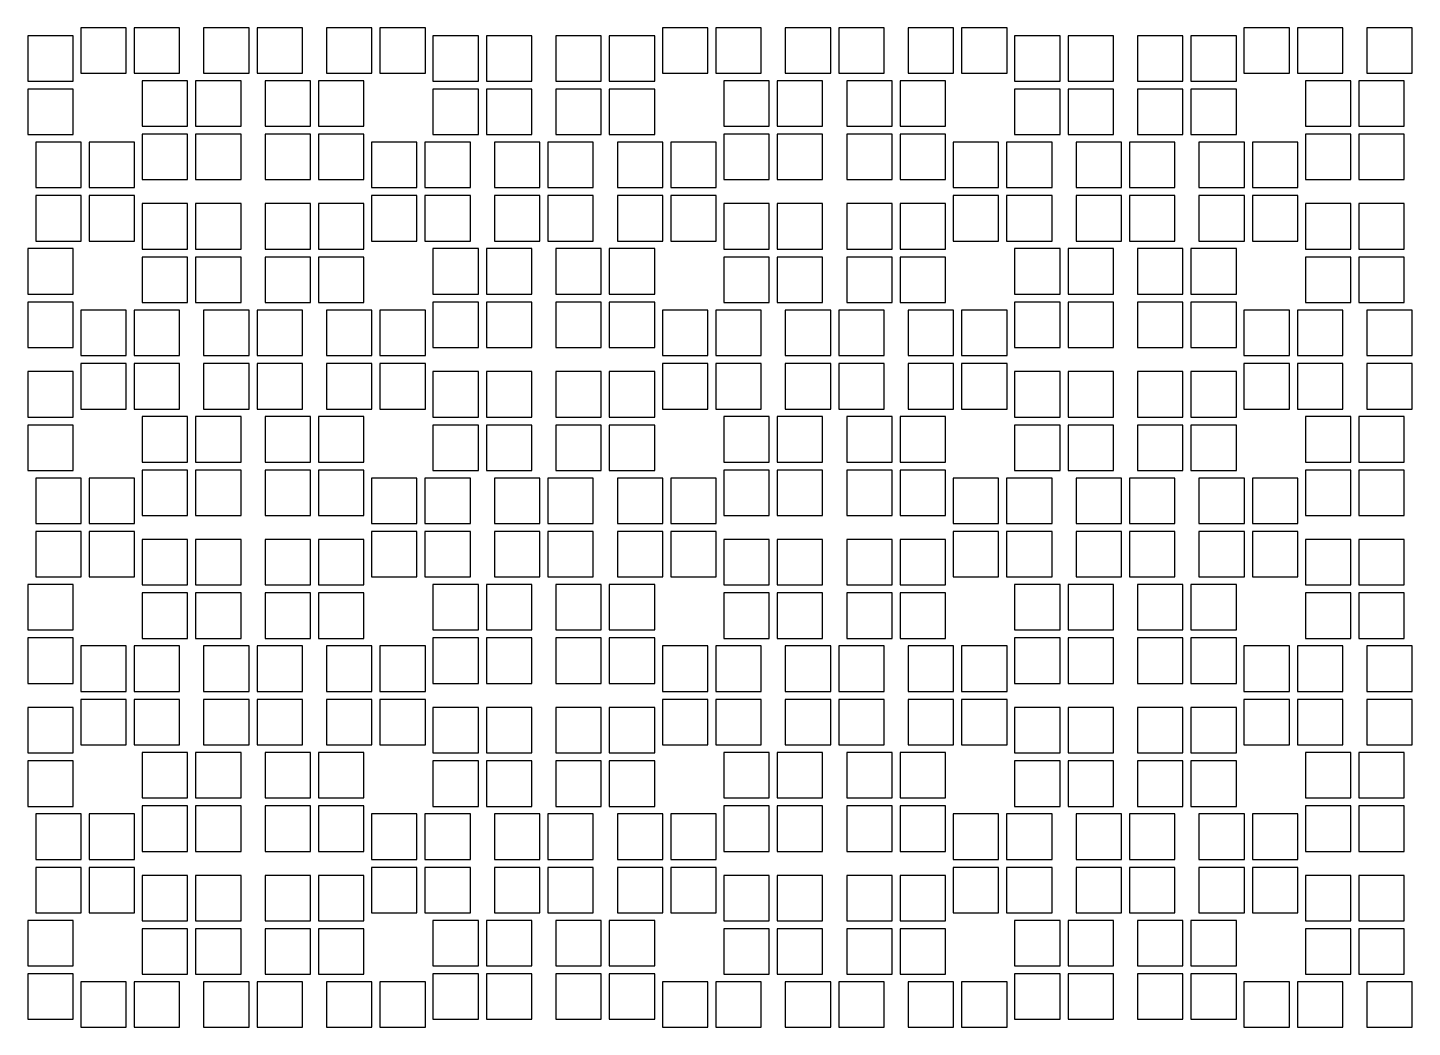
# Model space of a CAD drawing. Header units: millimetres. Extents: x -49 to 54, y -38 to 38.
# Drawn here: x -23.26 to 2.65, y -1.5 to 17.21 of the extents above; entities that cross this region are included whole.
import ezdxf

# ---------------------------------------------------------------- set-up
doc = ezdxf.new("R2010")
doc.units = ezdxf.units.MM

msp = doc.modelspace()

# ---------------------------------------------------------------- linework, layer by layer
for points in [[(-22.2715, 16.3552), (-21.4215, 16.3552), (-21.4215, 17.2052), (-22.2715, 17.2052), (-22.2715, 16.3552)], [(-21.2715, 16.3552), (-20.4215, 16.3552), (-20.4215, 17.2052), (-21.2715, 17.2052), (-21.2715, 16.3552)], [(-19.9715, 16.3552), (-19.1215, 16.3552), (-19.1215, 17.2052), (-19.9715, 17.2052), (-19.9715, 16.3552)], [(-18.9715, 16.3552), (-18.1215, 16.3552), (-18.1215, 17.2052), (-18.9715, 17.2052), (-18.9715, 16.3552)], [(-17.6715, 16.3552), (-16.8215, 16.3552), (-16.8215, 17.2052), (-17.6715, 17.2052), (-17.6715, 16.3552)], [(-16.6715, 16.3552), (-15.8215, 16.3552), (-15.8215, 17.2052), (-16.6715, 17.2052), (-16.6715, 16.3552)], [(-11.3878, 16.3552), (-10.5378, 16.3552), (-10.5378, 17.2052), (-11.3878, 17.2052), (-11.3878, 16.3552)], [(-10.3878, 16.3552), (-9.5378, 16.3552), (-9.5378, 17.2052), (-10.3878, 17.2052), (-10.3878, 16.3552)], [(-9.0878, 16.3552), (-8.2378, 16.3552), (-8.2378, 17.2052), (-9.0878, 17.2052), (-9.0878, 16.3552)], [(-8.0878, 16.3552), (-7.2378, 16.3552), (-7.2378, 17.2052), (-8.0878, 17.2052), (-8.0878, 16.3552)], [(-6.7878, 16.3552), (-5.9378, 16.3552), (-5.9378, 17.2052), (-6.7878, 17.2052), (-6.7878, 16.3552)], [(-5.7878, 16.3552), (-4.9378, 16.3552), (-4.9378, 17.2052), (-5.7878, 17.2052), (-5.7878, 16.3552)], [(-0.5041, 16.3552), (0.3459, 16.3552), (0.3459, 17.2052), (-0.5041, 17.2052), (-0.5041, 16.3552)], [(0.4959, 16.3552), (1.3459, 16.3552), (1.3459, 17.2052), (0.4959, 17.2052), (0.4959, 16.3552)], [(1.7959, 16.3552), (2.6459, 16.3552), (2.6459, 17.2052), (1.7959, 17.2052), (1.7959, 16.3552)], [(-23.2634, 16.2052), (-22.4134, 16.2052), (-22.4134, 17.0552), (-23.2634, 17.0552), (-23.2634, 16.2052)], [(-15.6796, 16.2052), (-14.8296, 16.2052), (-14.8296, 17.0552), (-15.6796, 17.0552), (-15.6796, 16.2052)], [(-14.6796, 16.2052), (-13.8296, 16.2052), (-13.8296, 17.0552), (-14.6796, 17.0552), (-14.6796, 16.2052)], [(-13.3796, 16.2052), (-12.5296, 16.2052), (-12.5296, 17.0552), (-13.3796, 17.0552), (-13.3796, 16.2052)], [(-12.3796, 16.2052), (-11.5296, 16.2052), (-11.5296, 17.0552), (-12.3796, 17.0552), (-12.3796, 16.2052)], [(-4.7959, 16.2052), (-3.9459, 16.2052), (-3.9459, 17.0552), (-4.7959, 17.0552), (-4.7959, 16.2052)], [(-3.7959, 16.2052), (-2.9459, 16.2052), (-2.9459, 17.0552), (-3.7959, 17.0552), (-3.7959, 16.2052)], [(-2.4959, 16.2052), (-1.6459, 16.2052), (-1.6459, 17.0552), (-2.4959, 17.0552), (-2.4959, 16.2052)], [(-1.4959, 16.2052), (-0.6459, 16.2052), (-0.6459, 17.0552), (-1.4959, 17.0552), (-1.4959, 16.2052)], [(-21.1215, 15.3634), (-20.2715, 15.3634), (-20.2715, 16.2134), (-21.1215, 16.2134), (-21.1215, 15.3634)], [(-20.1215, 15.3634), (-19.2715, 15.3634), (-19.2715, 16.2134), (-20.1215, 16.2134), (-20.1215, 15.3634)], [(-18.8215, 15.3634), (-17.9715, 15.3634), (-17.9715, 16.2134), (-18.8215, 16.2134), (-18.8215, 15.3634)], [(-17.8215, 15.3634), (-16.9715, 15.3634), (-16.9715, 16.2134), (-17.8215, 16.2134), (-17.8215, 15.3634)], [(-10.2378, 15.3634), (-9.3878, 15.3634), (-9.3878, 16.2134), (-10.2378, 16.2134), (-10.2378, 15.3634)], [(-9.2378, 15.3634), (-8.3878, 15.3634), (-8.3878, 16.2134), (-9.2378, 16.2134), (-9.2378, 15.3634)], [(-7.9378, 15.3634), (-7.0878, 15.3634), (-7.0878, 16.2134), (-7.9378, 16.2134), (-7.9378, 15.3634)], [(-6.9378, 15.3634), (-6.0878, 15.3634), (-6.0878, 16.2134), (-6.9378, 16.2134), (-6.9378, 15.3634)], [(0.6459, 15.3634), (1.4959, 15.3634), (1.4959, 16.2134), (0.6459, 16.2134), (0.6459, 15.3634)], [(1.6459, 15.3634), (2.4959, 15.3634), (2.4959, 16.2134), (1.6459, 16.2134), (1.6459, 15.3634)], [(-23.2634, 15.2052), (-22.4134, 15.2052), (-22.4134, 16.0552), (-23.2634, 16.0552), (-23.2634, 15.2052)], [(-15.6796, 15.2052), (-14.8296, 15.2052), (-14.8296, 16.0552), (-15.6796, 16.0552), (-15.6796, 15.2052)], [(-14.6796, 15.2052), (-13.8296, 15.2052), (-13.8296, 16.0552), (-14.6796, 16.0552), (-14.6796, 15.2052)], [(-13.3796, 15.2052), (-12.5296, 15.2052), (-12.5296, 16.0552), (-13.3796, 16.0552), (-13.3796, 15.2052)], [(-12.3796, 15.2052), (-11.5296, 15.2052), (-11.5296, 16.0552), (-12.3796, 16.0552), (-12.3796, 15.2052)], [(-4.7959, 15.2052), (-3.9459, 15.2052), (-3.9459, 16.0552), (-4.7959, 16.0552), (-4.7959, 15.2052)], [(-3.7959, 15.2052), (-2.9459, 15.2052), (-2.9459, 16.0552), (-3.7959, 16.0552), (-3.7959, 15.2052)], [(-2.4959, 15.2052), (-1.6459, 15.2052), (-1.6459, 16.0552), (-2.4959, 16.0552), (-2.4959, 15.2052)], [(-1.4959, 15.2052), (-0.6459, 15.2052), (-0.6459, 16.0552), (-1.4959, 16.0552), (-1.4959, 15.2052)], [(-23.1134, 14.2134), (-22.2634, 14.2134), (-22.2634, 15.0634), (-23.1134, 15.0634), (-23.1134, 14.2134)], [(-22.1134, 14.2134), (-21.2634, 14.2134), (-21.2634, 15.0634), (-22.1134, 15.0634), (-22.1134, 14.2134)], [(-21.1215, 14.3634), (-20.2715, 14.3634), (-20.2715, 15.2134), (-21.1215, 15.2134), (-21.1215, 14.3634)], [(-20.1215, 14.3634), (-19.2715, 14.3634), (-19.2715, 15.2134), (-20.1215, 15.2134), (-20.1215, 14.3634)], [(-18.8215, 14.3634), (-17.9715, 14.3634), (-17.9715, 15.2134), (-18.8215, 15.2134), (-18.8215, 14.3634)], [(-17.8215, 14.3634), (-16.9715, 14.3634), (-16.9715, 15.2134), (-17.8215, 15.2134), (-17.8215, 14.3634)], [(-16.8296, 14.2134), (-15.9796, 14.2134), (-15.9796, 15.0634), (-16.8296, 15.0634), (-16.8296, 14.2134)], [(-15.8296, 14.2134), (-14.9796, 14.2134), (-14.9796, 15.0634), (-15.8296, 15.0634), (-15.8296, 14.2134)], [(-14.5296, 14.2134), (-13.6796, 14.2134), (-13.6796, 15.0634), (-14.5296, 15.0634), (-14.5296, 14.2134)], [(-13.5296, 14.2134), (-12.6796, 14.2134), (-12.6796, 15.0634), (-13.5296, 15.0634), (-13.5296, 14.2134)], [(-12.2296, 14.2134), (-11.3796, 14.2134), (-11.3796, 15.0634), (-12.2296, 15.0634), (-12.2296, 14.2134)], [(-11.2296, 14.2134), (-10.3796, 14.2134), (-10.3796, 15.0634), (-11.2296, 15.0634), (-11.2296, 14.2134)], [(-10.2378, 14.3634), (-9.3878, 14.3634), (-9.3878, 15.2134), (-10.2378, 15.2134), (-10.2378, 14.3634)], [(-9.2378, 14.3634), (-8.3878, 14.3634), (-8.3878, 15.2134), (-9.2378, 15.2134), (-9.2378, 14.3634)], [(-7.9378, 14.3634), (-7.0878, 14.3634), (-7.0878, 15.2134), (-7.9378, 15.2134), (-7.9378, 14.3634)], [(-6.9378, 14.3634), (-6.0878, 14.3634), (-6.0878, 15.2134), (-6.9378, 15.2134), (-6.9378, 14.3634)], [(-5.9459, 14.2134), (-5.0959, 14.2134), (-5.0959, 15.0634), (-5.9459, 15.0634), (-5.9459, 14.2134)], [(-4.9459, 14.2134), (-4.0959, 14.2134), (-4.0959, 15.0634), (-4.9459, 15.0634), (-4.9459, 14.2134)], [(-3.6459, 14.2134), (-2.7959, 14.2134), (-2.7959, 15.0634), (-3.6459, 15.0634), (-3.6459, 14.2134)], [(-2.6459, 14.2134), (-1.7959, 14.2134), (-1.7959, 15.0634), (-2.6459, 15.0634), (-2.6459, 14.2134)], [(-1.3459, 14.2134), (-0.4959, 14.2134), (-0.4959, 15.0634), (-1.3459, 15.0634), (-1.3459, 14.2134)], [(-0.3459, 14.2134), (0.5041, 14.2134), (0.5041, 15.0634), (-0.3459, 15.0634), (-0.3459, 14.2134)], [(0.6459, 14.3634), (1.4959, 14.3634), (1.4959, 15.2134), (0.6459, 15.2134), (0.6459, 14.3634)], [(1.6459, 14.3634), (2.4959, 14.3634), (2.4959, 15.2134), (1.6459, 15.2134), (1.6459, 14.3634)], [(-23.1134, 13.2134), (-22.2634, 13.2134), (-22.2634, 14.0634), (-23.1134, 14.0634), (-23.1134, 13.2134)], [(-22.1134, 13.2134), (-21.2634, 13.2134), (-21.2634, 14.0634), (-22.1134, 14.0634), (-22.1134, 13.2134)], [(-16.8296, 13.2134), (-15.9796, 13.2134), (-15.9796, 14.0634), (-16.8296, 14.0634), (-16.8296, 13.2134)], [(-15.8296, 13.2134), (-14.9796, 13.2134), (-14.9796, 14.0634), (-15.8296, 14.0634), (-15.8296, 13.2134)], [(-14.5296, 13.2134), (-13.6796, 13.2134), (-13.6796, 14.0634), (-14.5296, 14.0634), (-14.5296, 13.2134)], [(-13.5296, 13.2134), (-12.6796, 13.2134), (-12.6796, 14.0634), (-13.5296, 14.0634), (-13.5296, 13.2134)], [(-12.2296, 13.2134), (-11.3796, 13.2134), (-11.3796, 14.0634), (-12.2296, 14.0634), (-12.2296, 13.2134)], [(-11.2296, 13.2134), (-10.3796, 13.2134), (-10.3796, 14.0634), (-11.2296, 14.0634), (-11.2296, 13.2134)], [(-5.9459, 13.2134), (-5.0959, 13.2134), (-5.0959, 14.0634), (-5.9459, 14.0634), (-5.9459, 13.2134)], [(-4.9459, 13.2134), (-4.0959, 13.2134), (-4.0959, 14.0634), (-4.9459, 14.0634), (-4.9459, 13.2134)], [(-3.6459, 13.2134), (-2.7959, 13.2134), (-2.7959, 14.0634), (-3.6459, 14.0634), (-3.6459, 13.2134)], [(-2.6459, 13.2134), (-1.7959, 13.2134), (-1.7959, 14.0634), (-2.6459, 14.0634), (-2.6459, 13.2134)], [(-1.3459, 13.2134), (-0.4959, 13.2134), (-0.4959, 14.0634), (-1.3459, 14.0634), (-1.3459, 13.2134)], [(-0.3459, 13.2134), (0.5041, 13.2134), (0.5041, 14.0634), (-0.3459, 14.0634), (-0.3459, 13.2134)], [(-21.1215, 13.0634), (-20.2715, 13.0634), (-20.2715, 13.9134), (-21.1215, 13.9134), (-21.1215, 13.0634)], [(-20.1215, 13.0634), (-19.2715, 13.0634), (-19.2715, 13.9134), (-20.1215, 13.9134), (-20.1215, 13.0634)], [(-18.8215, 13.0634), (-17.9715, 13.0634), (-17.9715, 13.9134), (-18.8215, 13.9134), (-18.8215, 13.0634)], [(-17.8215, 13.0634), (-16.9715, 13.0634), (-16.9715, 13.9134), (-17.8215, 13.9134), (-17.8215, 13.0634)], [(-10.2378, 13.0634), (-9.3878, 13.0634), (-9.3878, 13.9134), (-10.2378, 13.9134), (-10.2378, 13.0634)], [(-9.2378, 13.0634), (-8.3878, 13.0634), (-8.3878, 13.9134), (-9.2378, 13.9134), (-9.2378, 13.0634)], [(-7.9378, 13.0634), (-7.0878, 13.0634), (-7.0878, 13.9134), (-7.9378, 13.9134), (-7.9378, 13.0634)], [(-6.9378, 13.0634), (-6.0878, 13.0634), (-6.0878, 13.9134), (-6.9378, 13.9134), (-6.9378, 13.0634)], [(0.6459, 13.0634), (1.4959, 13.0634), (1.4959, 13.9134), (0.6459, 13.9134), (0.6459, 13.0634)], [(1.6459, 13.0634), (2.4959, 13.0634), (2.4959, 13.9134), (1.6459, 13.9134), (1.6459, 13.0634)], [(-23.2634, 12.2215), (-22.4134, 12.2215), (-22.4134, 13.0715), (-23.2634, 13.0715), (-23.2634, 12.2215)], [(-15.6796, 12.2215), (-14.8296, 12.2215), (-14.8296, 13.0715), (-15.6796, 13.0715), (-15.6796, 12.2215)], [(-14.6796, 12.2215), (-13.8296, 12.2215), (-13.8296, 13.0715), (-14.6796, 13.0715), (-14.6796, 12.2215)], [(-13.3796, 12.2215), (-12.5296, 12.2215), (-12.5296, 13.0715), (-13.3796, 13.0715), (-13.3796, 12.2215)], [(-12.3796, 12.2215), (-11.5296, 12.2215), (-11.5296, 13.0715), (-12.3796, 13.0715), (-12.3796, 12.2215)], [(-4.7959, 12.2215), (-3.9459, 12.2215), (-3.9459, 13.0715), (-4.7959, 13.0715), (-4.7959, 12.2215)], [(-3.7959, 12.2215), (-2.9459, 12.2215), (-2.9459, 13.0715), (-3.7959, 13.0715), (-3.7959, 12.2215)], [(-2.4959, 12.2215), (-1.6459, 12.2215), (-1.6459, 13.0715), (-2.4959, 13.0715), (-2.4959, 12.2215)], [(-1.4959, 12.2215), (-0.6459, 12.2215), (-0.6459, 13.0715), (-1.4959, 13.0715), (-1.4959, 12.2215)], [(-21.1215, 12.0634), (-20.2715, 12.0634), (-20.2715, 12.9134), (-21.1215, 12.9134), (-21.1215, 12.0634)], [(-20.1215, 12.0634), (-19.2715, 12.0634), (-19.2715, 12.9134), (-20.1215, 12.9134), (-20.1215, 12.0634)], [(-18.8215, 12.0634), (-17.9715, 12.0634), (-17.9715, 12.9134), (-18.8215, 12.9134), (-18.8215, 12.0634)], [(-17.8215, 12.0634), (-16.9715, 12.0634), (-16.9715, 12.9134), (-17.8215, 12.9134), (-17.8215, 12.0634)], [(-10.2378, 12.0634), (-9.3878, 12.0634), (-9.3878, 12.9134), (-10.2378, 12.9134), (-10.2378, 12.0634)], [(-9.2378, 12.0634), (-8.3878, 12.0634), (-8.3878, 12.9134), (-9.2378, 12.9134), (-9.2378, 12.0634)], [(-7.9378, 12.0634), (-7.0878, 12.0634), (-7.0878, 12.9134), (-7.9378, 12.9134), (-7.9378, 12.0634)], [(-6.9378, 12.0634), (-6.0878, 12.0634), (-6.0878, 12.9134), (-6.9378, 12.9134), (-6.9378, 12.0634)], [(0.6459, 12.0634), (1.4959, 12.0634), (1.4959, 12.9134), (0.6459, 12.9134), (0.6459, 12.0634)], [(1.6459, 12.0634), (2.4959, 12.0634), (2.4959, 12.9134), (1.6459, 12.9134), (1.6459, 12.0634)], [(-23.2634, 11.2215), (-22.4134, 11.2215), (-22.4134, 12.0715), (-23.2634, 12.0715), (-23.2634, 11.2215)], [(-22.2715, 11.0715), (-21.4215, 11.0715), (-21.4215, 11.9215), (-22.2715, 11.9215), (-22.2715, 11.0715)], [(-21.2715, 11.0715), (-20.4215, 11.0715), (-20.4215, 11.9215), (-21.2715, 11.9215), (-21.2715, 11.0715)], [(-19.9715, 11.0715), (-19.1215, 11.0715), (-19.1215, 11.9215), (-19.9715, 11.9215), (-19.9715, 11.0715)], [(-18.9715, 11.0715), (-18.1215, 11.0715), (-18.1215, 11.9215), (-18.9715, 11.9215), (-18.9715, 11.0715)], [(-17.6715, 11.0715), (-16.8215, 11.0715), (-16.8215, 11.9215), (-17.6715, 11.9215), (-17.6715, 11.0715)], [(-16.6715, 11.0715), (-15.8215, 11.0715), (-15.8215, 11.9215), (-16.6715, 11.9215), (-16.6715, 11.0715)], [(-15.6796, 11.2215), (-14.8296, 11.2215), (-14.8296, 12.0715), (-15.6796, 12.0715), (-15.6796, 11.2215)], [(-14.6796, 11.2215), (-13.8296, 11.2215), (-13.8296, 12.0715), (-14.6796, 12.0715), (-14.6796, 11.2215)], [(-13.3796, 11.2215), (-12.5296, 11.2215), (-12.5296, 12.0715), (-13.3796, 12.0715), (-13.3796, 11.2215)], [(-12.3796, 11.2215), (-11.5296, 11.2215), (-11.5296, 12.0715), (-12.3796, 12.0715), (-12.3796, 11.2215)], [(-11.3878, 11.0715), (-10.5378, 11.0715), (-10.5378, 11.9215), (-11.3878, 11.9215), (-11.3878, 11.0715)], [(-10.3878, 11.0715), (-9.5378, 11.0715), (-9.5378, 11.9215), (-10.3878, 11.9215), (-10.3878, 11.0715)], [(-9.0878, 11.0715), (-8.2378, 11.0715), (-8.2378, 11.9215), (-9.0878, 11.9215), (-9.0878, 11.0715)], [(-8.0878, 11.0715), (-7.2378, 11.0715), (-7.2378, 11.9215), (-8.0878, 11.9215), (-8.0878, 11.0715)], [(-6.7878, 11.0715), (-5.9378, 11.0715), (-5.9378, 11.9215), (-6.7878, 11.9215), (-6.7878, 11.0715)], [(-5.7878, 11.0715), (-4.9378, 11.0715), (-4.9378, 11.9215), (-5.7878, 11.9215), (-5.7878, 11.0715)], [(-4.7959, 11.2215), (-3.9459, 11.2215), (-3.9459, 12.0715), (-4.7959, 12.0715), (-4.7959, 11.2215)], [(-3.7959, 11.2215), (-2.9459, 11.2215), (-2.9459, 12.0715), (-3.7959, 12.0715), (-3.7959, 11.2215)], [(-2.4959, 11.2215), (-1.6459, 11.2215), (-1.6459, 12.0715), (-2.4959, 12.0715), (-2.4959, 11.2215)], [(-1.4959, 11.2215), (-0.6459, 11.2215), (-0.6459, 12.0715), (-1.4959, 12.0715), (-1.4959, 11.2215)], [(-0.5041, 11.0715), (0.3459, 11.0715), (0.3459, 11.9215), (-0.5041, 11.9215), (-0.5041, 11.0715)], [(0.4959, 11.0715), (1.3459, 11.0715), (1.3459, 11.9215), (0.4959, 11.9215), (0.4959, 11.0715)], [(1.7959, 11.0715), (2.6459, 11.0715), (2.6459, 11.9215), (1.7959, 11.9215), (1.7959, 11.0715)], [(-22.2715, 10.0715), (-21.4215, 10.0715), (-21.4215, 10.9215), (-22.2715, 10.9215), (-22.2715, 10.0715)], [(-21.2715, 10.0715), (-20.4215, 10.0715), (-20.4215, 10.9215), (-21.2715, 10.9215), (-21.2715, 10.0715)], [(-19.9715, 10.0715), (-19.1215, 10.0715), (-19.1215, 10.9215), (-19.9715, 10.9215), (-19.9715, 10.0715)], [(-18.9715, 10.0715), (-18.1215, 10.0715), (-18.1215, 10.9215), (-18.9715, 10.9215), (-18.9715, 10.0715)], [(-17.6715, 10.0715), (-16.8215, 10.0715), (-16.8215, 10.9215), (-17.6715, 10.9215), (-17.6715, 10.0715)], [(-16.6715, 10.0715), (-15.8215, 10.0715), (-15.8215, 10.9215), (-16.6715, 10.9215), (-16.6715, 10.0715)], [(-11.3878, 10.0715), (-10.5378, 10.0715), (-10.5378, 10.9215), (-11.3878, 10.9215), (-11.3878, 10.0715)], [(-10.3878, 10.0715), (-9.5378, 10.0715), (-9.5378, 10.9215), (-10.3878, 10.9215), (-10.3878, 10.0715)], [(-9.0878, 10.0715), (-8.2378, 10.0715), (-8.2378, 10.9215), (-9.0878, 10.9215), (-9.0878, 10.0715)], [(-8.0878, 10.0715), (-7.2378, 10.0715), (-7.2378, 10.9215), (-8.0878, 10.9215), (-8.0878, 10.0715)], [(-6.7878, 10.0715), (-5.9378, 10.0715), (-5.9378, 10.9215), (-6.7878, 10.9215), (-6.7878, 10.0715)], [(-5.7878, 10.0715), (-4.9378, 10.0715), (-4.9378, 10.9215), (-5.7878, 10.9215), (-5.7878, 10.0715)], [(-0.5041, 10.0715), (0.3459, 10.0715), (0.3459, 10.9215), (-0.5041, 10.9215), (-0.5041, 10.0715)], [(0.4959, 10.0715), (1.3459, 10.0715), (1.3459, 10.9215), (0.4959, 10.9215), (0.4959, 10.0715)], [(1.7959, 10.0715), (2.6459, 10.0715), (2.6459, 10.9215), (1.7959, 10.9215), (1.7959, 10.0715)], [(-23.2634, 9.9215), (-22.4134, 9.9215), (-22.4134, 10.7715), (-23.2634, 10.7715), (-23.2634, 9.9215)], [(-15.6796, 9.9215), (-14.8296, 9.9215), (-14.8296, 10.7715), (-15.6796, 10.7715), (-15.6796, 9.9215)], [(-14.6796, 9.9215), (-13.8296, 9.9215), (-13.8296, 10.7715), (-14.6796, 10.7715), (-14.6796, 9.9215)], [(-13.3796, 9.9215), (-12.5296, 9.9215), (-12.5296, 10.7715), (-13.3796, 10.7715), (-13.3796, 9.9215)], [(-12.3796, 9.9215), (-11.5296, 9.9215), (-11.5296, 10.7715), (-12.3796, 10.7715), (-12.3796, 9.9215)], [(-4.7959, 9.9215), (-3.9459, 9.9215), (-3.9459, 10.7715), (-4.7959, 10.7715), (-4.7959, 9.9215)], [(-3.7959, 9.9215), (-2.9459, 9.9215), (-2.9459, 10.7715), (-3.7959, 10.7715), (-3.7959, 9.9215)], [(-2.4959, 9.9215), (-1.6459, 9.9215), (-1.6459, 10.7715), (-2.4959, 10.7715), (-2.4959, 9.9215)], [(-1.4959, 9.9215), (-0.6459, 9.9215), (-0.6459, 10.7715), (-1.4959, 10.7715), (-1.4959, 9.9215)], [(-21.1215, 9.0796), (-20.2715, 9.0796), (-20.2715, 9.9296), (-21.1215, 9.9296), (-21.1215, 9.0796)], [(-20.1215, 9.0796), (-19.2715, 9.0796), (-19.2715, 9.9296), (-20.1215, 9.9296), (-20.1215, 9.0796)], [(-18.8215, 9.0796), (-17.9715, 9.0796), (-17.9715, 9.9296), (-18.8215, 9.9296), (-18.8215, 9.0796)], [(-17.8215, 9.0796), (-16.9715, 9.0796), (-16.9715, 9.9296), (-17.8215, 9.9296), (-17.8215, 9.0796)], [(-10.2378, 9.0796), (-9.3878, 9.0796), (-9.3878, 9.9296), (-10.2378, 9.9296), (-10.2378, 9.0796)], [(-9.2378, 9.0796), (-8.3878, 9.0796), (-8.3878, 9.9296), (-9.2378, 9.9296), (-9.2378, 9.0796)], [(-7.9378, 9.0796), (-7.0878, 9.0796), (-7.0878, 9.9296), (-7.9378, 9.9296), (-7.9378, 9.0796)], [(-6.9378, 9.0796), (-6.0878, 9.0796), (-6.0878, 9.9296), (-6.9378, 9.9296), (-6.9378, 9.0796)], [(0.6459, 9.0796), (1.4959, 9.0796), (1.4959, 9.9296), (0.6459, 9.9296), (0.6459, 9.0796)], [(1.6459, 9.0796), (2.4959, 9.0796), (2.4959, 9.9296), (1.6459, 9.9296), (1.6459, 9.0796)], [(-23.2634, 8.9215), (-22.4134, 8.9215), (-22.4134, 9.7715), (-23.2634, 9.7715), (-23.2634, 8.9215)], [(-15.6796, 8.9215), (-14.8296, 8.9215), (-14.8296, 9.7715), (-15.6796, 9.7715), (-15.6796, 8.9215)], [(-14.6796, 8.9215), (-13.8296, 8.9215), (-13.8296, 9.7715), (-14.6796, 9.7715), (-14.6796, 8.9215)], [(-13.3796, 8.9215), (-12.5296, 8.9215), (-12.5296, 9.7715), (-13.3796, 9.7715), (-13.3796, 8.9215)], [(-12.3796, 8.9215), (-11.5296, 8.9215), (-11.5296, 9.7715), (-12.3796, 9.7715), (-12.3796, 8.9215)], [(-4.7959, 8.9215), (-3.9459, 8.9215), (-3.9459, 9.7715), (-4.7959, 9.7715), (-4.7959, 8.9215)], [(-3.7959, 8.9215), (-2.9459, 8.9215), (-2.9459, 9.7715), (-3.7959, 9.7715), (-3.7959, 8.9215)], [(-2.4959, 8.9215), (-1.6459, 8.9215), (-1.6459, 9.7715), (-2.4959, 9.7715), (-2.4959, 8.9215)], [(-1.4959, 8.9215), (-0.6459, 8.9215), (-0.6459, 9.7715), (-1.4959, 9.7715), (-1.4959, 8.9215)], [(-21.1215, 8.0796), (-20.2715, 8.0796), (-20.2715, 8.9296), (-21.1215, 8.9296), (-21.1215, 8.0796)], [(-20.1215, 8.0796), (-19.2715, 8.0796), (-19.2715, 8.9296), (-20.1215, 8.9296), (-20.1215, 8.0796)], [(-18.8215, 8.0796), (-17.9715, 8.0796), (-17.9715, 8.9296), (-18.8215, 8.9296), (-18.8215, 8.0796)], [(-17.8215, 8.0796), (-16.9715, 8.0796), (-16.9715, 8.9296), (-17.8215, 8.9296), (-17.8215, 8.0796)], [(-10.2378, 8.0796), (-9.3878, 8.0796), (-9.3878, 8.9296), (-10.2378, 8.9296), (-10.2378, 8.0796)], [(-9.2378, 8.0796), (-8.3878, 8.0796), (-8.3878, 8.9296), (-9.2378, 8.9296), (-9.2378, 8.0796)], [(-7.9378, 8.0796), (-7.0878, 8.0796), (-7.0878, 8.9296), (-7.9378, 8.9296), (-7.9378, 8.0796)], [(-6.9378, 8.0796), (-6.0878, 8.0796), (-6.0878, 8.9296), (-6.9378, 8.9296), (-6.9378, 8.0796)], [(0.6459, 8.0796), (1.4959, 8.0796), (1.4959, 8.9296), (0.6459, 8.9296), (0.6459, 8.0796)], [(1.6459, 8.0796), (2.4959, 8.0796), (2.4959, 8.9296), (1.6459, 8.9296), (1.6459, 8.0796)], [(-23.1134, 7.9296), (-22.2634, 7.9296), (-22.2634, 8.7796), (-23.1134, 8.7796), (-23.1134, 7.9296)], [(-22.1134, 7.9296), (-21.2634, 7.9296), (-21.2634, 8.7796), (-22.1134, 8.7796), (-22.1134, 7.9296)], [(-16.8296, 7.9296), (-15.9796, 7.9296), (-15.9796, 8.7796), (-16.8296, 8.7796), (-16.8296, 7.9296)], [(-15.8296, 7.9296), (-14.9796, 7.9296), (-14.9796, 8.7796), (-15.8296, 8.7796), (-15.8296, 7.9296)], [(-14.5296, 7.9296), (-13.6796, 7.9296), (-13.6796, 8.7796), (-14.5296, 8.7796), (-14.5296, 7.9296)], [(-13.5296, 7.9296), (-12.6796, 7.9296), (-12.6796, 8.7796), (-13.5296, 8.7796), (-13.5296, 7.9296)], [(-12.2296, 7.9296), (-11.3796, 7.9296), (-11.3796, 8.7796), (-12.2296, 8.7796), (-12.2296, 7.9296)], [(-11.2296, 7.9296), (-10.3796, 7.9296), (-10.3796, 8.7796), (-11.2296, 8.7796), (-11.2296, 7.9296)], [(-5.9459, 7.9296), (-5.0959, 7.9296), (-5.0959, 8.7796), (-5.9459, 8.7796), (-5.9459, 7.9296)], [(-4.9459, 7.9296), (-4.0959, 7.9296), (-4.0959, 8.7796), (-4.9459, 8.7796), (-4.9459, 7.9296)], [(-3.6459, 7.9296), (-2.7959, 7.9296), (-2.7959, 8.7796), (-3.6459, 8.7796), (-3.6459, 7.9296)], [(-2.6459, 7.9296), (-1.7959, 7.9296), (-1.7959, 8.7796), (-2.6459, 8.7796), (-2.6459, 7.9296)], [(-1.3459, 7.9296), (-0.4959, 7.9296), (-0.4959, 8.7796), (-1.3459, 8.7796), (-1.3459, 7.9296)], [(-0.3459, 7.9296), (0.5041, 7.9296), (0.5041, 8.7796), (-0.3459, 8.7796), (-0.3459, 7.9296)], [(-23.1134, 6.9296), (-22.2634, 6.9296), (-22.2634, 7.7796), (-23.1134, 7.7796), (-23.1134, 6.9296)], [(-22.1134, 6.9296), (-21.2634, 6.9296), (-21.2634, 7.7796), (-22.1134, 7.7796), (-22.1134, 6.9296)], [(-16.8296, 6.9296), (-15.9796, 6.9296), (-15.9796, 7.7796), (-16.8296, 7.7796), (-16.8296, 6.9296)], [(-15.8296, 6.9296), (-14.9796, 6.9296), (-14.9796, 7.7796), (-15.8296, 7.7796), (-15.8296, 6.9296)], [(-14.5296, 6.9296), (-13.6796, 6.9296), (-13.6796, 7.7796), (-14.5296, 7.7796), (-14.5296, 6.9296)], [(-13.5296, 6.9296), (-12.6796, 6.9296), (-12.6796, 7.7796), (-13.5296, 7.7796), (-13.5296, 6.9296)], [(-12.2296, 6.9296), (-11.3796, 6.9296), (-11.3796, 7.7796), (-12.2296, 7.7796), (-12.2296, 6.9296)], [(-11.2296, 6.9296), (-10.3796, 6.9296), (-10.3796, 7.7796), (-11.2296, 7.7796), (-11.2296, 6.9296)], [(-5.9459, 6.9296), (-5.0959, 6.9296), (-5.0959, 7.7796), (-5.9459, 7.7796), (-5.9459, 6.9296)], [(-4.9459, 6.9296), (-4.0959, 6.9296), (-4.0959, 7.7796), (-4.9459, 7.7796), (-4.9459, 6.9296)], [(-3.6459, 6.9296), (-2.7959, 6.9296), (-2.7959, 7.7796), (-3.6459, 7.7796), (-3.6459, 6.9296)], [(-2.6459, 6.9296), (-1.7959, 6.9296), (-1.7959, 7.7796), (-2.6459, 7.7796), (-2.6459, 6.9296)], [(-1.3459, 6.9296), (-0.4959, 6.9296), (-0.4959, 7.7796), (-1.3459, 7.7796), (-1.3459, 6.9296)], [(-0.3459, 6.9296), (0.5041, 6.9296), (0.5041, 7.7796), (-0.3459, 7.7796), (-0.3459, 6.9296)], [(-21.1215, 6.7796), (-20.2715, 6.7796), (-20.2715, 7.6296), (-21.1215, 7.6296), (-21.1215, 6.7796)], [(-20.1215, 6.7796), (-19.2715, 6.7796), (-19.2715, 7.6296), (-20.1215, 7.6296), (-20.1215, 6.7796)], [(-18.8215, 6.7796), (-17.9715, 6.7796), (-17.9715, 7.6296), (-18.8215, 7.6296), (-18.8215, 6.7796)], [(-17.8215, 6.7796), (-16.9715, 6.7796), (-16.9715, 7.6296), (-17.8215, 7.6296), (-17.8215, 6.7796)], [(-10.2378, 6.7796), (-9.3878, 6.7796), (-9.3878, 7.6296), (-10.2378, 7.6296), (-10.2378, 6.7796)], [(-9.2378, 6.7796), (-8.3878, 6.7796), (-8.3878, 7.6296), (-9.2378, 7.6296), (-9.2378, 6.7796)], [(-7.9378, 6.7796), (-7.0878, 6.7796), (-7.0878, 7.6296), (-7.9378, 7.6296), (-7.9378, 6.7796)], [(-6.9378, 6.7796), (-6.0878, 6.7796), (-6.0878, 7.6296), (-6.9378, 7.6296), (-6.9378, 6.7796)], [(0.6459, 6.7796), (1.4959, 6.7796), (1.4959, 7.6296), (0.6459, 7.6296), (0.6459, 6.7796)], [(1.6459, 6.7796), (2.4959, 6.7796), (2.4959, 7.6296), (1.6459, 7.6296), (1.6459, 6.7796)], [(-23.2634, 5.9378), (-22.4134, 5.9378), (-22.4134, 6.7878), (-23.2634, 6.7878), (-23.2634, 5.9378)], [(-15.6796, 5.9378), (-14.8296, 5.9378), (-14.8296, 6.7878), (-15.6796, 6.7878), (-15.6796, 5.9378)], [(-14.6796, 5.9378), (-13.8296, 5.9378), (-13.8296, 6.7878), (-14.6796, 6.7878), (-14.6796, 5.9378)], [(-13.3796, 5.9378), (-12.5296, 5.9378), (-12.5296, 6.7878), (-13.3796, 6.7878), (-13.3796, 5.9378)], [(-12.3796, 5.9378), (-11.5296, 5.9378), (-11.5296, 6.7878), (-12.3796, 6.7878), (-12.3796, 5.9378)], [(-4.7959, 5.9378), (-3.9459, 5.9378), (-3.9459, 6.7878), (-4.7959, 6.7878), (-4.7959, 5.9378)], [(-3.7959, 5.9378), (-2.9459, 5.9378), (-2.9459, 6.7878), (-3.7959, 6.7878), (-3.7959, 5.9378)], [(-2.4959, 5.9378), (-1.6459, 5.9378), (-1.6459, 6.7878), (-2.4959, 6.7878), (-2.4959, 5.9378)], [(-1.4959, 5.9378), (-0.6459, 5.9378), (-0.6459, 6.7878), (-1.4959, 6.7878), (-1.4959, 5.9378)], [(-21.1215, 5.7796), (-20.2715, 5.7796), (-20.2715, 6.6296), (-21.1215, 6.6296), (-21.1215, 5.7796)], [(-20.1215, 5.7796), (-19.2715, 5.7796), (-19.2715, 6.6296), (-20.1215, 6.6296), (-20.1215, 5.7796)], [(-18.8215, 5.7796), (-17.9715, 5.7796), (-17.9715, 6.6296), (-18.8215, 6.6296), (-18.8215, 5.7796)], [(-17.8215, 5.7796), (-16.9715, 5.7796), (-16.9715, 6.6296), (-17.8215, 6.6296), (-17.8215, 5.7796)], [(-10.2378, 5.7796), (-9.3878, 5.7796), (-9.3878, 6.6296), (-10.2378, 6.6296), (-10.2378, 5.7796)], [(-9.2378, 5.7796), (-8.3878, 5.7796), (-8.3878, 6.6296), (-9.2378, 6.6296), (-9.2378, 5.7796)], [(-7.9378, 5.7796), (-7.0878, 5.7796), (-7.0878, 6.6296), (-7.9378, 6.6296), (-7.9378, 5.7796)], [(-6.9378, 5.7796), (-6.0878, 5.7796), (-6.0878, 6.6296), (-6.9378, 6.6296), (-6.9378, 5.7796)], [(0.6459, 5.7796), (1.4959, 5.7796), (1.4959, 6.6296), (0.6459, 6.6296), (0.6459, 5.7796)], [(1.6459, 5.7796), (2.4959, 5.7796), (2.4959, 6.6296), (1.6459, 6.6296), (1.6459, 5.7796)], [(-23.2634, 4.9378), (-22.4134, 4.9378), (-22.4134, 5.7878), (-23.2634, 5.7878), (-23.2634, 4.9378)], [(-15.6796, 4.9378), (-14.8296, 4.9378), (-14.8296, 5.7878), (-15.6796, 5.7878), (-15.6796, 4.9378)], [(-14.6796, 4.9378), (-13.8296, 4.9378), (-13.8296, 5.7878), (-14.6796, 5.7878), (-14.6796, 4.9378)], [(-13.3796, 4.9378), (-12.5296, 4.9378), (-12.5296, 5.7878), (-13.3796, 5.7878), (-13.3796, 4.9378)], [(-12.3796, 4.9378), (-11.5296, 4.9378), (-11.5296, 5.7878), (-12.3796, 5.7878), (-12.3796, 4.9378)], [(-4.7959, 4.9378), (-3.9459, 4.9378), (-3.9459, 5.7878), (-4.7959, 5.7878), (-4.7959, 4.9378)], [(-3.7959, 4.9378), (-2.9459, 4.9378), (-2.9459, 5.7878), (-3.7959, 5.7878), (-3.7959, 4.9378)], [(-2.4959, 4.9378), (-1.6459, 4.9378), (-1.6459, 5.7878), (-2.4959, 5.7878), (-2.4959, 4.9378)], [(-1.4959, 4.9378), (-0.6459, 4.9378), (-0.6459, 5.7878), (-1.4959, 5.7878), (-1.4959, 4.9378)], [(-22.2715, 4.7878), (-21.4215, 4.7878), (-21.4215, 5.6378), (-22.2715, 5.6378), (-22.2715, 4.7878)], [(-21.2715, 4.7878), (-20.4215, 4.7878), (-20.4215, 5.6378), (-21.2715, 5.6378), (-21.2715, 4.7878)], [(-19.9715, 4.7878), (-19.1215, 4.7878), (-19.1215, 5.6378), (-19.9715, 5.6378), (-19.9715, 4.7878)], [(-18.9715, 4.7878), (-18.1215, 4.7878), (-18.1215, 5.6378), (-18.9715, 5.6378), (-18.9715, 4.7878)], [(-17.6715, 4.7878), (-16.8215, 4.7878), (-16.8215, 5.6378), (-17.6715, 5.6378), (-17.6715, 4.7878)], [(-16.6715, 4.7878), (-15.8215, 4.7878), (-15.8215, 5.6378), (-16.6715, 5.6378), (-16.6715, 4.7878)], [(-11.3878, 4.7878), (-10.5378, 4.7878), (-10.5378, 5.6378), (-11.3878, 5.6378), (-11.3878, 4.7878)], [(-10.3878, 4.7878), (-9.5378, 4.7878), (-9.5378, 5.6378), (-10.3878, 5.6378), (-10.3878, 4.7878)], [(-9.0878, 4.7878), (-8.2378, 4.7878), (-8.2378, 5.6378), (-9.0878, 5.6378), (-9.0878, 4.7878)], [(-8.0878, 4.7878), (-7.2378, 4.7878), (-7.2378, 5.6378), (-8.0878, 5.6378), (-8.0878, 4.7878)], [(-6.7878, 4.7878), (-5.9378, 4.7878), (-5.9378, 5.6378), (-6.7878, 5.6378), (-6.7878, 4.7878)], [(-5.7878, 4.7878), (-4.9378, 4.7878), (-4.9378, 5.6378), (-5.7878, 5.6378), (-5.7878, 4.7878)], [(-0.5041, 4.7878), (0.3459, 4.7878), (0.3459, 5.6378), (-0.5041, 5.6378), (-0.5041, 4.7878)], [(0.4959, 4.7878), (1.3459, 4.7878), (1.3459, 5.6378), (0.4959, 5.6378), (0.4959, 4.7878)], [(1.7959, 4.7878), (2.6459, 4.7878), (2.6459, 5.6378), (1.7959, 5.6378), (1.7959, 4.7878)], [(-23.2634, 3.6378), (-22.4134, 3.6378), (-22.4134, 4.4878), (-23.2634, 4.4878), (-23.2634, 3.6378)], [(-22.2715, 3.7878), (-21.4215, 3.7878), (-21.4215, 4.6378), (-22.2715, 4.6378), (-22.2715, 3.7878)], [(-21.2715, 3.7878), (-20.4215, 3.7878), (-20.4215, 4.6378), (-21.2715, 4.6378), (-21.2715, 3.7878)], [(-19.9715, 3.7878), (-19.1215, 3.7878), (-19.1215, 4.6378), (-19.9715, 4.6378), (-19.9715, 3.7878)], [(-18.9715, 3.7878), (-18.1215, 3.7878), (-18.1215, 4.6378), (-18.9715, 4.6378), (-18.9715, 3.7878)], [(-17.6715, 3.7878), (-16.8215, 3.7878), (-16.8215, 4.6378), (-17.6715, 4.6378), (-17.6715, 3.7878)], [(-16.6715, 3.7878), (-15.8215, 3.7878), (-15.8215, 4.6378), (-16.6715, 4.6378), (-16.6715, 3.7878)], [(-15.6796, 3.6378), (-14.8296, 3.6378), (-14.8296, 4.4878), (-15.6796, 4.4878), (-15.6796, 3.6378)], [(-14.6796, 3.6378), (-13.8296, 3.6378), (-13.8296, 4.4878), (-14.6796, 4.4878), (-14.6796, 3.6378)], [(-13.3796, 3.6378), (-12.5296, 3.6378), (-12.5296, 4.4878), (-13.3796, 4.4878), (-13.3796, 3.6378)], [(-12.3796, 3.6378), (-11.5296, 3.6378), (-11.5296, 4.4878), (-12.3796, 4.4878), (-12.3796, 3.6378)], [(-11.3878, 3.7878), (-10.5378, 3.7878), (-10.5378, 4.6378), (-11.3878, 4.6378), (-11.3878, 3.7878)], [(-10.3878, 3.7878), (-9.5378, 3.7878), (-9.5378, 4.6378), (-10.3878, 4.6378), (-10.3878, 3.7878)], [(-9.0878, 3.7878), (-8.2378, 3.7878), (-8.2378, 4.6378), (-9.0878, 4.6378), (-9.0878, 3.7878)], [(-8.0878, 3.7878), (-7.2378, 3.7878), (-7.2378, 4.6378), (-8.0878, 4.6378), (-8.0878, 3.7878)], [(-6.7878, 3.7878), (-5.9378, 3.7878), (-5.9378, 4.6378), (-6.7878, 4.6378), (-6.7878, 3.7878)], [(-5.7878, 3.7878), (-4.9378, 3.7878), (-4.9378, 4.6378), (-5.7878, 4.6378), (-5.7878, 3.7878)], [(-4.7959, 3.6378), (-3.9459, 3.6378), (-3.9459, 4.4878), (-4.7959, 4.4878), (-4.7959, 3.6378)], [(-3.7959, 3.6378), (-2.9459, 3.6378), (-2.9459, 4.4878), (-3.7959, 4.4878), (-3.7959, 3.6378)], [(-2.4959, 3.6378), (-1.6459, 3.6378), (-1.6459, 4.4878), (-2.4959, 4.4878), (-2.4959, 3.6378)], [(-1.4959, 3.6378), (-0.6459, 3.6378), (-0.6459, 4.4878), (-1.4959, 4.4878), (-1.4959, 3.6378)], [(-0.5041, 3.7878), (0.3459, 3.7878), (0.3459, 4.6378), (-0.5041, 4.6378), (-0.5041, 3.7878)], [(0.4959, 3.7878), (1.3459, 3.7878), (1.3459, 4.6378), (0.4959, 4.6378), (0.4959, 3.7878)], [(1.7959, 3.7878), (2.6459, 3.7878), (2.6459, 4.6378), (1.7959, 4.6378), (1.7959, 3.7878)], [(-21.1215, 2.7959), (-20.2715, 2.7959), (-20.2715, 3.6459), (-21.1215, 3.6459), (-21.1215, 2.7959)], [(-20.1215, 2.7959), (-19.2715, 2.7959), (-19.2715, 3.6459), (-20.1215, 3.6459), (-20.1215, 2.7959)], [(-18.8215, 2.7959), (-17.9715, 2.7959), (-17.9715, 3.6459), (-18.8215, 3.6459), (-18.8215, 2.7959)], [(-17.8215, 2.7959), (-16.9715, 2.7959), (-16.9715, 3.6459), (-17.8215, 3.6459), (-17.8215, 2.7959)], [(-10.2378, 2.7959), (-9.3878, 2.7959), (-9.3878, 3.6459), (-10.2378, 3.6459), (-10.2378, 2.7959)], [(-9.2378, 2.7959), (-8.3878, 2.7959), (-8.3878, 3.6459), (-9.2378, 3.6459), (-9.2378, 2.7959)], [(-7.9378, 2.7959), (-7.0878, 2.7959), (-7.0878, 3.6459), (-7.9378, 3.6459), (-7.9378, 2.7959)], [(-6.9378, 2.7959), (-6.0878, 2.7959), (-6.0878, 3.6459), (-6.9378, 3.6459), (-6.9378, 2.7959)], [(0.6459, 2.7959), (1.4959, 2.7959), (1.4959, 3.6459), (0.6459, 3.6459), (0.6459, 2.7959)], [(1.6459, 2.7959), (2.4959, 2.7959), (2.4959, 3.6459), (1.6459, 3.6459), (1.6459, 2.7959)], [(-23.2634, 2.6378), (-22.4134, 2.6378), (-22.4134, 3.4878), (-23.2634, 3.4878), (-23.2634, 2.6378)], [(-15.6796, 2.6378), (-14.8296, 2.6378), (-14.8296, 3.4878), (-15.6796, 3.4878), (-15.6796, 2.6378)], [(-14.6796, 2.6378), (-13.8296, 2.6378), (-13.8296, 3.4878), (-14.6796, 3.4878), (-14.6796, 2.6378)], [(-13.3796, 2.6378), (-12.5296, 2.6378), (-12.5296, 3.4878), (-13.3796, 3.4878), (-13.3796, 2.6378)], [(-12.3796, 2.6378), (-11.5296, 2.6378), (-11.5296, 3.4878), (-12.3796, 3.4878), (-12.3796, 2.6378)], [(-4.7959, 2.6378), (-3.9459, 2.6378), (-3.9459, 3.4878), (-4.7959, 3.4878), (-4.7959, 2.6378)], [(-3.7959, 2.6378), (-2.9459, 2.6378), (-2.9459, 3.4878), (-3.7959, 3.4878), (-3.7959, 2.6378)], [(-2.4959, 2.6378), (-1.6459, 2.6378), (-1.6459, 3.4878), (-2.4959, 3.4878), (-2.4959, 2.6378)], [(-1.4959, 2.6378), (-0.6459, 2.6378), (-0.6459, 3.4878), (-1.4959, 3.4878), (-1.4959, 2.6378)], [(-21.1215, 1.7959), (-20.2715, 1.7959), (-20.2715, 2.6459), (-21.1215, 2.6459), (-21.1215, 1.7959)], [(-20.1215, 1.7959), (-19.2715, 1.7959), (-19.2715, 2.6459), (-20.1215, 2.6459), (-20.1215, 1.7959)], [(-18.8215, 1.7959), (-17.9715, 1.7959), (-17.9715, 2.6459), (-18.8215, 2.6459), (-18.8215, 1.7959)], [(-17.8215, 1.7959), (-16.9715, 1.7959), (-16.9715, 2.6459), (-17.8215, 2.6459), (-17.8215, 1.7959)], [(-10.2378, 1.7959), (-9.3878, 1.7959), (-9.3878, 2.6459), (-10.2378, 2.6459), (-10.2378, 1.7959)], [(-9.2378, 1.7959), (-8.3878, 1.7959), (-8.3878, 2.6459), (-9.2378, 2.6459), (-9.2378, 1.7959)], [(-7.9378, 1.7959), (-7.0878, 1.7959), (-7.0878, 2.6459), (-7.9378, 2.6459), (-7.9378, 1.7959)], [(-6.9378, 1.7959), (-6.0878, 1.7959), (-6.0878, 2.6459), (-6.9378, 2.6459), (-6.9378, 1.7959)], [(0.6459, 1.7959), (1.4959, 1.7959), (1.4959, 2.6459), (0.6459, 2.6459), (0.6459, 1.7959)], [(1.6459, 1.7959), (2.4959, 1.7959), (2.4959, 2.6459), (1.6459, 2.6459), (1.6459, 1.7959)], [(-23.1134, 1.6459), (-22.2634, 1.6459), (-22.2634, 2.4959), (-23.1134, 2.4959), (-23.1134, 1.6459)], [(-22.1134, 1.6459), (-21.2634, 1.6459), (-21.2634, 2.4959), (-22.1134, 2.4959), (-22.1134, 1.6459)], [(-16.8296, 1.6459), (-15.9796, 1.6459), (-15.9796, 2.4959), (-16.8296, 2.4959), (-16.8296, 1.6459)], [(-15.8296, 1.6459), (-14.9796, 1.6459), (-14.9796, 2.4959), (-15.8296, 2.4959), (-15.8296, 1.6459)], [(-14.5296, 1.6459), (-13.6796, 1.6459), (-13.6796, 2.4959), (-14.5296, 2.4959), (-14.5296, 1.6459)], [(-13.5296, 1.6459), (-12.6796, 1.6459), (-12.6796, 2.4959), (-13.5296, 2.4959), (-13.5296, 1.6459)], [(-12.2296, 1.6459), (-11.3796, 1.6459), (-11.3796, 2.4959), (-12.2296, 2.4959), (-12.2296, 1.6459)], [(-11.2296, 1.6459), (-10.3796, 1.6459), (-10.3796, 2.4959), (-11.2296, 2.4959), (-11.2296, 1.6459)], [(-5.9459, 1.6459), (-5.0959, 1.6459), (-5.0959, 2.4959), (-5.9459, 2.4959), (-5.9459, 1.6459)], [(-4.9459, 1.6459), (-4.0959, 1.6459), (-4.0959, 2.4959), (-4.9459, 2.4959), (-4.9459, 1.6459)], [(-3.6459, 1.6459), (-2.7959, 1.6459), (-2.7959, 2.4959), (-3.6459, 2.4959), (-3.6459, 1.6459)], [(-2.6459, 1.6459), (-1.7959, 1.6459), (-1.7959, 2.4959), (-2.6459, 2.4959), (-2.6459, 1.6459)], [(-1.3459, 1.6459), (-0.4959, 1.6459), (-0.4959, 2.4959), (-1.3459, 2.4959), (-1.3459, 1.6459)], [(-0.3459, 1.6459), (0.5041, 1.6459), (0.5041, 2.4959), (-0.3459, 2.4959), (-0.3459, 1.6459)], [(-23.1134, 0.6459), (-22.2634, 0.6459), (-22.2634, 1.4959), (-23.1134, 1.4959), (-23.1134, 0.6459)], [(-22.1134, 0.6459), (-21.2634, 0.6459), (-21.2634, 1.4959), (-22.1134, 1.4959), (-22.1134, 0.6459)], [(-21.1215, 0.4959), (-20.2715, 0.4959), (-20.2715, 1.3459), (-21.1215, 1.3459), (-21.1215, 0.4959)], [(-20.1215, 0.4959), (-19.2715, 0.4959), (-19.2715, 1.3459), (-20.1215, 1.3459), (-20.1215, 0.4959)], [(-18.8215, 0.4959), (-17.9715, 0.4959), (-17.9715, 1.3459), (-18.8215, 1.3459), (-18.8215, 0.4959)], [(-17.8215, 0.4959), (-16.9715, 0.4959), (-16.9715, 1.3459), (-17.8215, 1.3459), (-17.8215, 0.4959)], [(-16.8296, 0.6459), (-15.9796, 0.6459), (-15.9796, 1.4959), (-16.8296, 1.4959), (-16.8296, 0.6459)], [(-15.8296, 0.6459), (-14.9796, 0.6459), (-14.9796, 1.4959), (-15.8296, 1.4959), (-15.8296, 0.6459)], [(-14.5296, 0.6459), (-13.6796, 0.6459), (-13.6796, 1.4959), (-14.5296, 1.4959), (-14.5296, 0.6459)], [(-13.5296, 0.6459), (-12.6796, 0.6459), (-12.6796, 1.4959), (-13.5296, 1.4959), (-13.5296, 0.6459)], [(-12.2296, 0.6459), (-11.3796, 0.6459), (-11.3796, 1.4959), (-12.2296, 1.4959), (-12.2296, 0.6459)], [(-11.2296, 0.6459), (-10.3796, 0.6459), (-10.3796, 1.4959), (-11.2296, 1.4959), (-11.2296, 0.6459)], [(-10.2378, 0.4959), (-9.3878, 0.4959), (-9.3878, 1.3459), (-10.2378, 1.3459), (-10.2378, 0.4959)], [(-9.2378, 0.4959), (-8.3878, 0.4959), (-8.3878, 1.3459), (-9.2378, 1.3459), (-9.2378, 0.4959)], [(-7.9378, 0.4959), (-7.0878, 0.4959), (-7.0878, 1.3459), (-7.9378, 1.3459), (-7.9378, 0.4959)], [(-6.9378, 0.4959), (-6.0878, 0.4959), (-6.0878, 1.3459), (-6.9378, 1.3459), (-6.9378, 0.4959)], [(-5.9459, 0.6459), (-5.0959, 0.6459), (-5.0959, 1.4959), (-5.9459, 1.4959), (-5.9459, 0.6459)], [(-4.9459, 0.6459), (-4.0959, 0.6459), (-4.0959, 1.4959), (-4.9459, 1.4959), (-4.9459, 0.6459)], [(-3.6459, 0.6459), (-2.7959, 0.6459), (-2.7959, 1.4959), (-3.6459, 1.4959), (-3.6459, 0.6459)], [(-2.6459, 0.6459), (-1.7959, 0.6459), (-1.7959, 1.4959), (-2.6459, 1.4959), (-2.6459, 0.6459)], [(-1.3459, 0.6459), (-0.4959, 0.6459), (-0.4959, 1.4959), (-1.3459, 1.4959), (-1.3459, 0.6459)], [(-0.3459, 0.6459), (0.5041, 0.6459), (0.5041, 1.4959), (-0.3459, 1.4959), (-0.3459, 0.6459)], [(0.6459, 0.4959), (1.4959, 0.4959), (1.4959, 1.3459), (0.6459, 1.3459), (0.6459, 0.4959)], [(1.6459, 0.4959), (2.4959, 0.4959), (2.4959, 1.3459), (1.6459, 1.3459), (1.6459, 0.4959)], [(-23.2634, -0.3459), (-22.4134, -0.3459), (-22.4134, 0.5041), (-23.2634, 0.5041), (-23.2634, -0.3459)], [(-21.1215, -0.5041), (-20.2715, -0.5041), (-20.2715, 0.3459), (-21.1215, 0.3459), (-21.1215, -0.5041)], [(-20.1215, -0.5041), (-19.2715, -0.5041), (-19.2715, 0.3459), (-20.1215, 0.3459), (-20.1215, -0.5041)], [(-18.8215, -0.5041), (-17.9715, -0.5041), (-17.9715, 0.3459), (-18.8215, 0.3459), (-18.8215, -0.5041)], [(-17.8215, -0.5041), (-16.9715, -0.5041), (-16.9715, 0.3459), (-17.8215, 0.3459), (-17.8215, -0.5041)], [(-15.6796, -0.3459), (-14.8296, -0.3459), (-14.8296, 0.5041), (-15.6796, 0.5041), (-15.6796, -0.3459)], [(-14.6796, -0.3459), (-13.8296, -0.3459), (-13.8296, 0.5041), (-14.6796, 0.5041), (-14.6796, -0.3459)], [(-13.3796, -0.3459), (-12.5296, -0.3459), (-12.5296, 0.5041), (-13.3796, 0.5041), (-13.3796, -0.3459)], [(-12.3796, -0.3459), (-11.5296, -0.3459), (-11.5296, 0.5041), (-12.3796, 0.5041), (-12.3796, -0.3459)], [(-10.2378, -0.5041), (-9.3878, -0.5041), (-9.3878, 0.3459), (-10.2378, 0.3459), (-10.2378, -0.5041)], [(-9.2378, -0.5041), (-8.3878, -0.5041), (-8.3878, 0.3459), (-9.2378, 0.3459), (-9.2378, -0.5041)], [(-7.9378, -0.5041), (-7.0878, -0.5041), (-7.0878, 0.3459), (-7.9378, 0.3459), (-7.9378, -0.5041)], [(-6.9378, -0.5041), (-6.0878, -0.5041), (-6.0878, 0.3459), (-6.9378, 0.3459), (-6.9378, -0.5041)], [(-4.7959, -0.3459), (-3.9459, -0.3459), (-3.9459, 0.5041), (-4.7959, 0.5041), (-4.7959, -0.3459)], [(-3.7959, -0.3459), (-2.9459, -0.3459), (-2.9459, 0.5041), (-3.7959, 0.5041), (-3.7959, -0.3459)], [(-2.4959, -0.3459), (-1.6459, -0.3459), (-1.6459, 0.5041), (-2.4959, 0.5041), (-2.4959, -0.3459)], [(-1.4959, -0.3459), (-0.6459, -0.3459), (-0.6459, 0.5041), (-1.4959, 0.5041), (-1.4959, -0.3459)], [(0.6459, -0.5041), (1.4959, -0.5041), (1.4959, 0.3459), (0.6459, 0.3459), (0.6459, -0.5041)], [(1.6459, -0.5041), (2.4959, -0.5041), (2.4959, 0.3459), (1.6459, 0.3459), (1.6459, -0.5041)], [(-23.2634, -1.3459), (-22.4134, -1.3459), (-22.4134, -0.4959), (-23.2634, -0.4959), (-23.2634, -1.3459)], [(-15.6796, -1.3459), (-14.8296, -1.3459), (-14.8296, -0.4959), (-15.6796, -0.4959), (-15.6796, -1.3459)], [(-14.6796, -1.3459), (-13.8296, -1.3459), (-13.8296, -0.4959), (-14.6796, -0.4959), (-14.6796, -1.3459)], [(-13.3796, -1.3459), (-12.5296, -1.3459), (-12.5296, -0.4959), (-13.3796, -0.4959), (-13.3796, -1.3459)], [(-12.3796, -1.3459), (-11.5296, -1.3459), (-11.5296, -0.4959), (-12.3796, -0.4959), (-12.3796, -1.3459)], [(-4.7959, -1.3459), (-3.9459, -1.3459), (-3.9459, -0.4959), (-4.7959, -0.4959), (-4.7959, -1.3459)], [(-3.7959, -1.3459), (-2.9459, -1.3459), (-2.9459, -0.4959), (-3.7959, -0.4959), (-3.7959, -1.3459)], [(-2.4959, -1.3459), (-1.6459, -1.3459), (-1.6459, -0.4959), (-2.4959, -0.4959), (-2.4959, -1.3459)], [(-1.4959, -1.3459), (-0.6459, -1.3459), (-0.6459, -0.4959), (-1.4959, -0.4959), (-1.4959, -1.3459)], [(-22.2715, -1.4959), (-21.4215, -1.4959), (-21.4215, -0.6459), (-22.2715, -0.6459), (-22.2715, -1.4959)], [(-21.2715, -1.4959), (-20.4215, -1.4959), (-20.4215, -0.6459), (-21.2715, -0.6459), (-21.2715, -1.4959)], [(-19.9715, -1.4959), (-19.1215, -1.4959), (-19.1215, -0.6459), (-19.9715, -0.6459), (-19.9715, -1.4959)], [(-18.9715, -1.4959), (-18.1215, -1.4959), (-18.1215, -0.6459), (-18.9715, -0.6459), (-18.9715, -1.4959)], [(-17.6715, -1.4959), (-16.8215, -1.4959), (-16.8215, -0.6459), (-17.6715, -0.6459), (-17.6715, -1.4959)], [(-16.6715, -1.4959), (-15.8215, -1.4959), (-15.8215, -0.6459), (-16.6715, -0.6459), (-16.6715, -1.4959)], [(-11.3878, -1.4959), (-10.5378, -1.4959), (-10.5378, -0.6459), (-11.3878, -0.6459), (-11.3878, -1.4959)], [(-10.3878, -1.4959), (-9.5378, -1.4959), (-9.5378, -0.6459), (-10.3878, -0.6459), (-10.3878, -1.4959)], [(-9.0878, -1.4959), (-8.2378, -1.4959), (-8.2378, -0.6459), (-9.0878, -0.6459), (-9.0878, -1.4959)], [(-8.0878, -1.4959), (-7.2378, -1.4959), (-7.2378, -0.6459), (-8.0878, -0.6459), (-8.0878, -1.4959)], [(-6.7878, -1.4959), (-5.9378, -1.4959), (-5.9378, -0.6459), (-6.7878, -0.6459), (-6.7878, -1.4959)], [(-5.7878, -1.4959), (-4.9378, -1.4959), (-4.9378, -0.6459), (-5.7878, -0.6459), (-5.7878, -1.4959)], [(-0.5041, -1.4959), (0.3459, -1.4959), (0.3459, -0.6459), (-0.5041, -0.6459), (-0.5041, -1.4959)], [(0.4959, -1.4959), (1.3459, -1.4959), (1.3459, -0.6459), (0.4959, -0.6459), (0.4959, -1.4959)], [(1.7959, -1.4959), (2.6459, -1.4959), (2.6459, -0.6459), (1.7959, -0.6459), (1.7959, -1.4959)]]:
    msp.add_lwpolyline(points, close=True)

doc.saveas('drawing.dxf')
